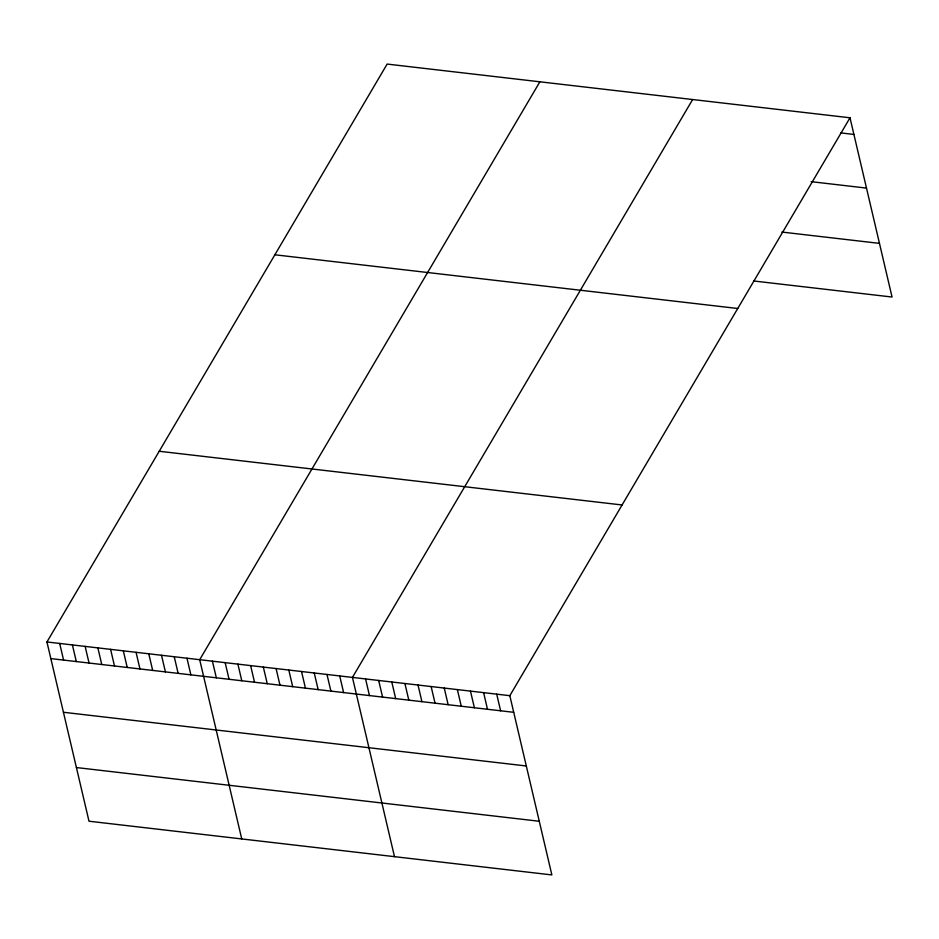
<?xml version="1.0" encoding="UTF-8"?>
<svg xmlns="http://www.w3.org/2000/svg" width="939" height="939" viewBox="0 0 939 939"><rect width="100%" height="100%" fill="white"/><g stroke="black" fill="none" stroke-linecap="round" stroke-linejoin="round"><path stroke-width="1.41" d="M850.006 117.786L509.818 695.682L551.862 874.925L88.994 821.214L46.95 641.971L387.138 64.075L850.006 117.786L892.05 297.029L753.618 280.972M539.878 81.799L199.702 659.694L241.734 838.938M692.63 99.534L352.442 677.418L394.486 856.661M840.792 132.904L853.915 134.43M811.12 181.661L866.497 188.093M781.835 232.05L879.467 243.377M274.869 254.786L737.749 308.497M159.207 451.26L622.088 504.971M46.95 641.971L509.818 695.682M50.847 658.603L513.727 712.314M63.441 712.267L526.309 765.978M76.411 767.55L539.279 821.261M496.708 694.156L500.616 710.8M483.597 692.63L487.494 709.274M470.474 691.116L474.383 707.748M457.363 689.59L461.272 706.234M444.253 688.064L448.149 704.708M431.13 686.55L435.039 703.182M418.019 685.024L421.928 701.668M404.909 683.51L408.805 700.142M391.786 681.984L395.695 698.616M378.675 680.458L382.584 697.102M365.564 678.944L369.461 695.576M339.718 675.939L343.615 692.583M326.983 674.46L330.892 691.104M314.26 672.981L318.157 689.625M301.525 671.514L305.433 688.146M288.801 670.035L292.698 686.667M276.078 668.556L279.975 685.188M263.343 667.077L267.251 683.709M250.619 665.598L254.516 682.242M237.884 664.119L241.793 680.763M225.16 662.641L229.057 679.284M212.425 661.173L216.334 677.805M186.967 658.216L190.875 674.848M174.243 656.737L178.14 673.38M161.508 655.258L165.417 671.901M148.785 653.779L152.681 670.423M136.049 652.312L139.958 668.944M123.326 650.833L127.223 667.465M110.591 649.354L114.499 665.986M97.867 647.875L101.764 664.507M85.132 646.396L89.041 663.04M72.409 644.917L76.305 661.561M59.673 643.438L63.582 660.082"/></g></svg>
